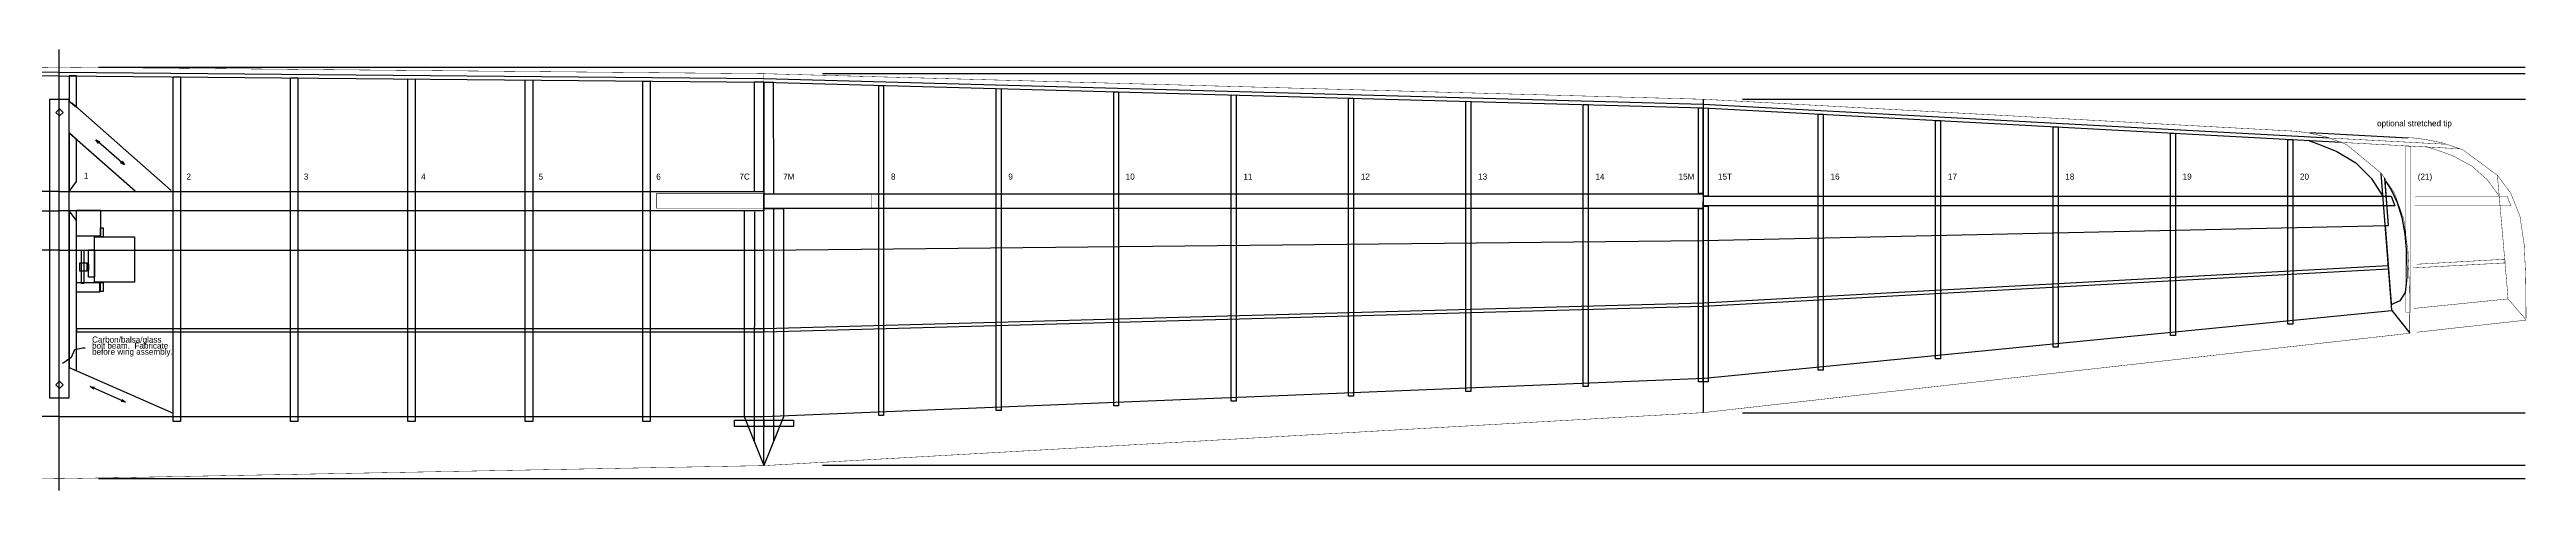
# Model space of a CAD drawing. Extents: x 36 to 576, y 36 to 84.
# Drawn here: x 304.9 to 576, y 36 to 84.2 of the extents above; entities that cross this region are included whole.
import ezdxf

# ---------------------------------------------------------------- set-up
doc = ezdxf.new("R2010")
doc.units = 0
doc.layers.get('0').update_dxf_attribs({"linetype": 'CONTINUOUS'})

msp = doc.modelspace()

# ---------------------------------------------------------------- linework, layer by layer
at = {"color": 0}
for points in [[(306.005, 36.0139), (306.005, 84.2266)], [(305.992, 81.3652), (228.892, 80.6545), (126.107, 77.8586), (56.2629, 74.0911)], [(305.992, 81.7681), (228.892, 81.0571), (126.107, 78.2612), (57.5898, 74.5652)], [(306.014, 81.7681), (383.115, 81.0571), (485.9, 78.2612), (554.417, 74.5652)], [(306.014, 81.3652), (383.115, 80.6545), (485.9, 77.8586), (555.744, 74.0911)], [(310.297, 82.3013), (575.86, 82.3013)], [(389.531, 81.605), (575.861, 81.605)], [(485.912, 78.7825), (485.912, 44.5208)], [(490.213, 78.7974), (575.891, 78.7974)], [(306.031, 76.9631), (306.433, 77.363), (306.031, 77.7629), (305.629, 77.363), (306.031, 76.9631)], [(307.379, 78.3918), (318.231, 68.8193)], [(307.098, 75.113), (314.301, 68.7629)], [(310.296, 73.9622), (310.019, 74.3638), (310.453, 74.1399)], [(313.146, 71.615), (310.019, 74.3635)], [(552.219, 74.26), (552.764, 74.0625), (553.893, 73.644), (555.252, 73.083), (557.322, 71.843), (558.996, 70.1768), (560.078, 68.5339), (560.275, 68.1943)], [(552.309, 75.1604), (563.018, 74.5916)], [(312.868, 72.0168), (313.146, 71.6152), (312.712, 71.8391)], [(561.265, 55.7195), (560.104, 70.6702)], [(306.005, 68.7214), (228.898, 68.7214), (228.898, 66.583), (306.005, 66.583)], [(306.002, 68.7214), (383.109, 68.7214), (383.109, 66.583), (306.002, 66.583)], [(560.909, 64.9954), (560.507, 70.1726)], [(561.235, 56.4036), (560.572, 64.9807), (560.927, 64.9807), (560.548, 69.8618)], [(560.572, 69.8145), (560.674, 69.6802), (561.2, 68.8943), (561.851, 67.4924), (562.38, 65.8535), (562.704, 64.0488), (562.878, 61.9163), (562.925, 59.3101), (562.728, 57.6436), (562.147, 56.7432), (561.417, 56.4036), (561.259, 56.3562)], [(382.091, 66.4971), (382.067, 41.3577)], [(384.176, 66.8289), (384.176, 41.4287)], [(305.999, 62.2886), (228.898, 62.2886), (126.113, 63.3547), (51.1216, 64.9897)], [(306.008, 62.2886), (383.109, 62.2886), (485.894, 63.3547), (560.885, 64.9897)], [(305.992, 44.0828), (228.892, 44.0828), (125.965, 48.3003), (50.7598, 55.7043)], [(306.014, 44.0828), (383.115, 44.0828), (486.042, 48.3003), (561.247, 55.7043)], [(561.271, 55.7043), (563.231, 53.2107)], [(308.834, 51.5698), (308.597, 51.5698), (307.665, 51.3882), (307.294, 50.5669), (306.52, 50.0061), (306.322, 49.9114)], [(307.075, 49.4521), (318.448, 44.4529)], [(306.009, 47.1504), (306.411, 47.5503), (306.009, 47.9502), (305.606, 47.5503), (306.009, 47.1504)], [(309.771, 47.0769), (309.385, 47.3762), (309.866, 47.2937)], [(313.259, 45.6699), (309.385, 47.376)], [(312.873, 45.9695), (313.259, 45.6702), (312.778, 45.7527)], [(490.195, 44.5178), (575.873, 44.5178)], [(389.531, 38.7661), (575.861, 38.7661)], [(310.297, 37.321), (575.86, 37.321)]]:
    msp.add_lwpolyline(points, dxfattribs=at)
at = {"color": 0, "const_width": 0.0474}
for points in [[(305.992, 82.301), (228.892, 81.5901), (126.107, 78.7942), (61.7542, 75.323)], [(306.015, 82.301), (383.115, 81.5901), (485.9, 78.7942), (550.253, 75.323)], [(383.109, 81.5757), (383.133, 38.6895)], [(550.158, 75.3232), (550.409, 75.3132), (551.011, 75.2717), (552.218, 75.0981), (554.128, 74.6689), (556.331, 73.8325), (560.133, 70.687), (561.575, 68.5134), (562.57, 65.7131), (563.04, 62.1736), (563.182, 58.6021), (563.22, 55.7864), (563.225, 54.0112), (563.225, 53.3108), (563.225, 53.2107)], [(552.338, 75.1604), (563.048, 74.5916)], [(554.692, 74.5413), (567.155, 73.8779)], [(555.853, 74.0674), (568.695, 73.3804)], [(562.888, 74.5977), (563.139, 74.5889), (563.741, 74.5515), (564.947, 74.396), (566.858, 74.0115), (569.06, 73.2622), (572.863, 70.4446), (574.305, 68.4973), (575.299, 65.989), (575.77, 62.8184), (575.911, 59.6189), (575.949, 57.0964), (575.955, 55.5066), (575.955, 54.8792), (575.955, 54.7893)], [(564.949, 73.6453), (565.017, 73.6233), (565.494, 73.4683), (566.622, 73.0935), (567.982, 72.5911), (570.051, 71.4802), (571.725, 69.9873), (572.807, 68.5156), (573.005, 68.2114)], [(563.814, 68.1914), (573.884, 68.1914), (574.31, 67.125), (563.766, 67.125)], [(573.994, 57.0366), (572.833, 70.4294)], [(563.98, 60.7512), (573.647, 61.2964), (573.671, 60.8936), (563.601, 60.3484)], [(563.695, 55.9177), (574.002, 56.9602)], [(574.002, 56.9602), (575.945, 54.6855)], [(563.995, 53.3145), (575.985, 54.6411)], [(305.992, 37.2944), (228.892, 38.7278), (126.095, 44.521), (48.7815, 53.1987)], [(306.014, 37.2944), (383.115, 38.7278), (485.912, 44.521), (563.225, 53.1987)], [(306.014, 46.1201), (306.014, 44.0588)]]:
    msp.add_lwpolyline(points, dxfattribs=at)
at = {"color": 7}
for points in [[(307.092, 81.3503), (307.092, 78.6018), (307.898, 77.9387), (307.898, 81.3445), (307.092, 81.3503)], [(304.938, 78.7522), (304.938, 46.1519), (307.071, 46.1519), (307.071, 78.7522), (304.938, 78.7522)], [(318.46, 81.2556), (319.259, 81.2439), (319.259, 43.5527), (318.46, 43.5527), (318.46, 81.2556)], [(331.302, 81.1313), (332.102, 81.1252), (332.102, 43.5527), (331.302, 43.5527), (331.302, 81.1313)], [(344.144, 81.0188), (344.944, 81.0068), (344.944, 43.5527), (344.144, 43.5527), (344.144, 81.0188)], [(356.998, 80.9063), (357.816, 80.8884), (357.816, 43.5527), (356.998, 43.5527), (356.998, 80.9063)], [(369.876, 80.7817), (370.676, 80.77), (370.676, 43.5527), (369.876, 43.5527), (369.876, 80.7817)], [(382.043, 80.6633), (382.049, 68.7217), (383.115, 68.7217), (383.115, 80.6572), (382.043, 80.6633)], [(383.115, 80.6511), (383.115, 68.4607), (384.187, 68.4607), (384.181, 80.6216), (383.115, 80.6511)], [(395.685, 80.3108), (396.218, 80.302), (396.218, 44.2102), (395.685, 44.2102), (395.685, 80.3108)], [(408.533, 79.9644), (409.066, 79.9495), (409.066, 44.7373), (408.533, 44.7373), (408.533, 79.9644)], [(421.393, 79.6147), (421.938, 79.603), (421.938, 45.2646), (421.393, 45.2646), (421.393, 79.6147)], [(434.252, 79.2654), (434.786, 79.2534), (434.786, 45.7917), (434.252, 45.7917), (434.252, 79.2654)], [(447.106, 78.9099), (447.64, 78.8982), (447.64, 46.3191), (447.106, 46.3191), (447.106, 78.9099)], [(459.949, 78.5664), (460.482, 78.5544), (460.482, 46.8401), (459.949, 46.8401), (459.949, 78.5664)], [(472.791, 78.2168), (473.324, 78.2051), (473.324, 47.3674), (472.791, 47.3674), (472.791, 78.2168)], [(485.906, 77.8613), (485.911, 68.4729), (485.414, 68.4729), (485.414, 77.8733), (485.906, 77.8613)], [(486.445, 77.8259), (486.445, 68.2063), (485.923, 68.1826), (485.917, 77.8555), (486.445, 77.8259)], [(498.502, 77.1802), (499.035, 77.1477), (499.035, 49.1563), (498.502, 49.1563), (498.502, 77.1802)], [(511.344, 76.4841), (511.889, 76.4546), (511.889, 50.418), (511.344, 50.418), (511.344, 76.4841)], [(307.075, 68.7156), (307.88, 69.8054), (307.88, 74.4258), (307.075, 75.1604), (307.075, 68.7156)], [(524.21, 75.791), (524.744, 75.7644), (524.744, 51.6826), (524.21, 51.6826), (524.21, 75.791)], [(537.061, 75.1011), (537.594, 75.0654), (537.594, 52.9473), (537.061, 52.9473), (537.061, 75.1011)], [(549.91, 74.405), (550.443, 74.3755), (550.443, 54.2122), (549.91, 54.2122), (549.91, 74.405)], [(307.075, 49.4521), (307.88, 49.0967), (307.88, 65.5166), (307.075, 66.583), (307.075, 49.4521)], [(380.965, 66.583), (380.965, 44.0913), (383.115, 38.7249), (383.121, 66.583), (380.965, 66.583)], [(385.271, 66.8494), (385.248, 44.0796), (383.115, 38.7249), (383.121, 66.8435), (385.271, 66.8494)], [(485.39, 66.8376), (485.911, 66.8376), (485.911, 47.8943), (485.39, 47.8943), (485.39, 66.8376)], [(485.911, 67.1101), (486.456, 67.1101), (486.456, 47.8943), (485.911, 47.8943), (485.911, 67.1101)]]:
    msp.add_lwpolyline(points, close=True, dxfattribs=at)
at = {"color": 0}
for points in [[(307.092, 81.3503), (307.092, 78.6018), (307.898, 77.9387), (307.898, 81.3445), (307.092, 81.3503)], [(304.938, 78.7522), (304.938, 46.1519), (307.071, 46.1519), (307.071, 78.7522), (304.938, 78.7522)], [(318.46, 81.2556), (319.259, 81.2439), (319.259, 43.5527), (318.46, 43.5527), (318.46, 81.2556)], [(331.302, 81.1313), (332.102, 81.1252), (332.102, 43.5527), (331.302, 43.5527), (331.302, 81.1313)], [(344.144, 81.0188), (344.944, 81.0068), (344.944, 43.5527), (344.144, 43.5527), (344.144, 81.0188)], [(356.998, 80.9063), (357.816, 80.8884), (357.816, 43.5527), (356.998, 43.5527), (356.998, 80.9063)], [(369.876, 80.7817), (370.676, 80.77), (370.676, 43.5527), (369.876, 43.5527), (369.876, 80.7817)], [(382.043, 80.6633), (382.049, 68.7217), (383.115, 68.7217), (383.115, 80.6572), (382.043, 80.6633)], [(383.115, 80.6511), (383.115, 68.4607), (384.187, 68.4607), (384.181, 80.6216), (383.115, 80.6511)], [(395.685, 80.3108), (396.218, 80.302), (396.218, 44.2102), (395.685, 44.2102), (395.685, 80.3108)], [(408.533, 79.9644), (409.066, 79.9495), (409.066, 44.7373), (408.533, 44.7373), (408.533, 79.9644)], [(421.393, 79.6147), (421.938, 79.603), (421.938, 45.2646), (421.393, 45.2646), (421.393, 79.6147)], [(434.252, 79.2654), (434.786, 79.2534), (434.786, 45.7917), (434.252, 45.7917), (434.252, 79.2654)], [(447.106, 78.9099), (447.64, 78.8982), (447.64, 46.3191), (447.106, 46.3191), (447.106, 78.9099)], [(459.949, 78.5664), (460.482, 78.5544), (460.482, 46.8401), (459.949, 46.8401), (459.949, 78.5664)], [(472.791, 78.2168), (473.324, 78.2051), (473.324, 47.3674), (472.791, 47.3674), (472.791, 78.2168)], [(485.906, 77.8613), (485.911, 68.4729), (485.414, 68.4729), (485.414, 77.8733), (485.906, 77.8613)], [(486.445, 77.8259), (486.445, 68.2063), (485.923, 68.1826), (485.917, 77.8555), (486.445, 77.8259)], [(498.502, 77.1802), (499.035, 77.1477), (499.035, 49.1563), (498.502, 49.1563), (498.502, 77.1802)], [(511.344, 76.4841), (511.889, 76.4546), (511.889, 50.418), (511.344, 50.418), (511.344, 76.4841)], [(307.075, 68.7156), (307.88, 69.8054), (307.88, 74.4258), (307.075, 75.1604), (307.075, 68.7156)], [(524.21, 75.791), (524.744, 75.7644), (524.744, 51.6826), (524.21, 51.6826), (524.21, 75.791)], [(537.061, 75.1011), (537.594, 75.0654), (537.594, 52.9473), (537.061, 52.9473), (537.061, 75.1011)], [(549.91, 74.405), (550.443, 74.3755), (550.443, 54.2122), (549.91, 54.2122), (549.91, 74.405)], [(485.923, 68.4541), (485.923, 66.8503), (383.109, 66.8503), (383.109, 68.4541), (485.923, 68.4541)], [(561.188, 68.1912), (561.602, 67.125), (485.912, 67.125), (485.935, 68.1912), (561.188, 68.1912)], [(307.075, 49.4521), (307.88, 49.0967), (307.88, 65.5166), (307.075, 66.583), (307.075, 49.4521)], [(307.896, 66.6631), (310.503, 66.6631), (310.503, 63.8198), (307.896, 63.8198), (307.896, 66.6631)], [(380.965, 66.583), (380.965, 44.0913), (383.115, 38.7249), (383.121, 66.583), (380.965, 66.583)], [(385.271, 66.8494), (385.248, 44.0796), (383.115, 38.7249), (383.121, 66.8435), (385.271, 66.8494)], [(485.39, 66.8376), (485.911, 66.8376), (485.911, 47.8943), (485.39, 47.8943), (485.39, 66.8376)], [(485.911, 67.1101), (486.456, 67.1101), (486.456, 47.8943), (485.911, 47.8943), (485.911, 67.1101)], [(309.847, 63.7451), (314.246, 63.7451), (314.246, 58.7766), (309.847, 58.7766), (309.847, 63.7451)], [(310.505, 64.7395), (310.805, 64.7395), (310.805, 63.7532), (310.505, 63.7532), (310.505, 64.7395)], [(308.244, 60.8938), (309.038, 60.8938), (309.038, 59.9934), (308.244, 59.9934), (308.244, 60.8938)], [(308.429, 62.2898), (308.686, 62.2898), (308.686, 58.6445), (308.429, 58.6445), (308.429, 62.2898)], [(309.049, 60.8108), (309.192, 60.8108), (309.192, 60.0645), (309.049, 60.0645), (309.049, 60.8108)], [(309.202, 62.3237), (309.845, 62.3237), (309.845, 59.3215), (309.202, 59.3215), (309.202, 62.3237)], [(560.868, 60.6128), (560.892, 60.198), (485.912, 56.1228), (485.912, 56.5137), (560.868, 60.6128)], [(307.896, 58.7493), (310.408, 58.7493), (310.408, 57.7068), (307.896, 57.7068), (307.896, 58.7493)], [(310.505, 58.7686), (310.805, 58.7686), (310.805, 57.7822), (310.505, 57.7822), (310.505, 58.7686)], [(485.912, 56.5134), (485.912, 56.1226), (383.127, 53.3149), (383.127, 53.7295), (485.912, 56.5134)], [(307.904, 53.3083), (307.904, 53.729), (383.121, 53.7349), (383.121, 53.3203), (307.904, 53.3083)], [(379.88, 43.0142), (379.88, 43.6831), (383.091, 43.6831), (383.091, 43.0142), (379.88, 43.0142)], [(383.136, 43.0142), (383.136, 43.6831), (386.347, 43.6831), (386.347, 43.0142), (383.136, 43.0142)]]:
    msp.add_lwpolyline(points, close=True, dxfattribs=at)
at = {"color": 7}
for points in [[(310.296, 73.9622), (310.019, 74.3638), (310.453, 74.1399)], [(312.868, 72.0168), (313.146, 71.6152), (312.712, 71.8391)], [(309.771, 47.0769), (309.385, 47.3762), (309.866, 47.2937)], [(312.873, 45.9695), (313.259, 45.6702), (312.778, 45.7527)]]:
    msp.add_lwpolyline(points, dxfattribs=at)
at = {"color": 0, "const_width": 0.0474}
for points in [[(562.795, 73.6648), (563.316, 73.6409), (563.316, 55.512), (562.795, 55.512), (562.795, 73.6648)], [(371.339, 66.8704), (371.339, 68.4697), (394.891, 68.4697), (394.891, 66.8704), (371.339, 66.8704)], [(379.903, 43.0808), (379.903, 43.6167), (386.324, 43.6167), (386.324, 43.0808), (379.903, 43.0808)]]:
    msp.add_lwpolyline(points, close=True, dxfattribs=at)

# ---------------------------------------------------------------- texts
at = {"color": 0}
for s, height, p in [('optional stretched tip', 0.663434, (559.66, 75.8298)), ('1', 0.6634, (308.692, 70.0986)), ('2', 0.6634, (319.923, 70.0037)), ('3', 0.6634, (332.765, 70.0037)), ('4', 0.6634, (345.607, 70.0037)), ('5', 0.6634, (358.449, 70.0037)), ('6', 0.6634, (371.339, 70.0037)), ('7C', 0.66343, (380.438, 70.0037)), ('7M', 0.66343, (385.223, 70.0037)), ('8', 0.6634, (397.023, 70.0037)), ('9', 0.6634, (409.865, 70.0037)), ('10', 0.66343, (422.708, 70.0037)), ('11', 0.66343, (435.597, 70.0037)), ('12', 0.66343, (448.439, 70.0037)), ('13', 0.66343, (461.281, 70.0037)), ('14', 0.66343, (474.124, 70.0037)), ('15M', 0.66343, (483.222, 70.0037)), ('15T', 0.66343, (487.535, 70.0037)), ('16', 0.66343, (499.855, 70.0037)), ('17', 0.66343, (512.698, 70.0037)), ('18', 0.66343, (525.54, 70.0037)), ('19', 0.66343, (538.382, 70.0037)), ('20', 0.66343, (551.224, 70.0037)), ('(21)', 0.66343, (564.114, 70.0037)), ('Carbon/balsa/glass', 0.663434, (309.592, 52.1833)), ('bolt beam.  Fabricate', 0.663434, (309.592, 51.5195)), ('before wing assembly.', 0.663434, (309.592, 50.8562))]:
    msp.add_text(s, height=height, dxfattribs=at).set_placement(p)

doc.saveas('drawing.dxf')
